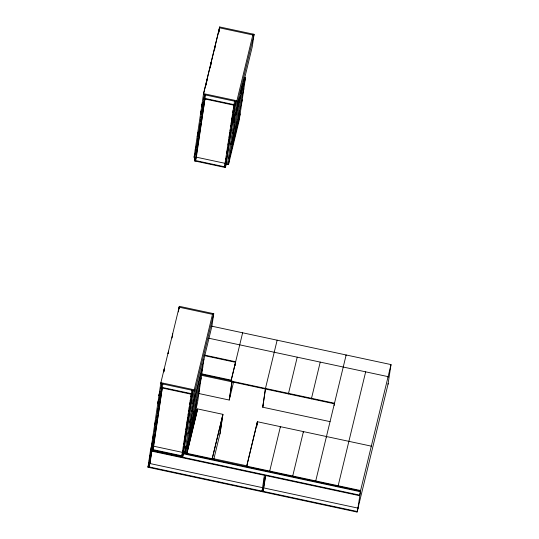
<?xml version="1.0" encoding="UTF-8"?>
<svg xmlns="http://www.w3.org/2000/svg" width="539" height="539" viewBox="0 0 539 539"><rect width="100%" height="100%" fill="white"/><g stroke="black" fill="none" stroke-linecap="round" stroke-linejoin="round"><path stroke-width="0.81" d="M388.242 383.35L357.047 512.05L147.989 467.252L150.489 450.308L359.547 495.105L359.466 495.671L150.408 450.873L151.311 446.925M149.081 462.017L148.717 464.503L148.926 463.634M149.256 460.811L149.626 458.318M149.815 457.059L150.118 454.983M150.368 453.319L150.671 451.264M150.859 449.991L160.878 382.67L194.235 389.818M195.704 157.624L194.074 157.273L203.553 93.638L236.911 100.786M151.446 451.096L149.108 466.909L151.769 451.042M182.788 456.58L192.874 390.438L182.788 456.58L151.735 449.924L161.821 383.781L161.087 388.74M225.464 167.555L235.55 101.413L225.464 167.555L194.411 160.898L204.497 94.756L204.247 96.407M149.957 463.857L151.668 452.275M152.55 446.548L152.793 444.897M153.164 442.418L153.406 440.767M153.649 439.117L153.891 437.466M154.134 435.808L154.383 434.158M154.747 431.685L154.989 430.028M155.232 428.377L155.481 426.726M155.845 424.247L156.088 422.596M156.33 420.946L156.573 419.295M156.822 417.644L157.065 415.993M157.428 413.514L157.671 411.863M157.92 410.213L158.163 408.555M158.405 406.905L158.769 404.432M159.012 402.774L159.261 401.124M159.504 399.473L159.867 396.994M160.11 395.343L160.352 393.692M195.711 154.215L195.96 152.564M196.203 150.913L196.445 149.263M196.688 147.612L197.058 145.132M197.301 143.482L197.543 141.831M197.786 140.174L198.029 138.523M198.399 136.05L198.642 134.393M198.884 132.742L199.127 131.092M199.369 129.441L199.74 126.961M199.982 125.311L200.225 123.66M200.589 121.181L200.838 119.53M201.081 117.879L201.323 116.229M201.566 114.578L201.808 112.92M202.179 110.448L202.421 108.797M202.664 107.14L202.907 105.489M203.277 103.016L203.52 101.359M203.762 99.708L204.005 98.058M163.782 371.829L164.146 369.383M206.1 85.25L206.821 80.358M163.876 371.782L164.355 368.514M206.43 83.565L207.03 79.489M152.773 450.146L162.852 384.004M195.441 161.121L205.527 94.979M153.588 446.77L162.246 388.134M196.263 157.738L204.921 99.109M168.094 353.692L168.336 352.061M210.291 67.927L211.012 63.029M168.188 353.638L168.545 351.192M210.742 65.428L211.221 62.16M172.049 338L172.736 333.87M214.603 49.79L215.29 45.653M218.895 31.74L219.474 27.819L252.831 34.968M218.874 32.441L219.11 30.871M219.339 29.301L219.69 26.95L254.078 34.321L252.225 46.873L235.88 114.43L234.849 114.207M178.443 311.906L178.672 310.336M178.908 308.766L179.137 307.196L212.494 314.345M178.887 309.467L179.346 306.327L213.74 313.698L211.888 326.25L193.205 403.462L192.174 403.239M181.758 456.358L191.837 390.216M224.433 167.333L234.512 101.191M182.694 452.154L182.937 450.503M183.307 448.024L183.55 446.373M183.792 444.722L184.035 443.071M184.277 441.421L184.648 438.941M184.89 437.291L185.133 435.64M185.376 433.989L185.746 431.51M185.989 429.859L186.231 428.202M186.474 426.551L186.716 424.9M186.966 423.25L187.329 420.77M187.572 419.12L187.815 417.469M188.185 414.99L188.428 413.339M188.67 411.688L188.913 410.038M189.155 408.387L189.405 406.736M189.768 404.257L190.011 402.606M190.254 400.955L190.496 399.298M190.867 396.825L191.109 395.175M225.248 163.95L225.612 161.478M225.854 159.82L226.104 158.17M226.831 153.217L227.195 150.738M227.445 149.087L227.687 147.437M228.051 144.957L228.293 143.307M228.543 141.656L228.785 140.005M229.149 137.526L229.392 135.875M229.634 134.224L229.883 132.567M230.126 130.916L230.369 129.266M230.732 126.786L230.982 125.136M231.224 123.485L231.467 121.834M231.709 120.184L232.073 117.704M232.322 116.053L232.565 114.403M232.808 112.752L233.171 110.273M233.414 108.622L233.663 106.971M227.431 164.422L236.702 101.655L253.047 34.098M184.971 452.578L185.82 446.797M233.859 121.437L234.957 113.998M185.685 447.175L186.723 447.397L195.057 390.91L213.74 313.698M225.807 164.072L228.469 164.644L234.721 122.279L245.461 77.879L244.43 77.656M235.88 114.43L237.733 101.878L254.078 34.321M189.405 436.294L191.493 422.172M232.08 147.268L234.162 133.146M192.093 425.197L194.175 411.075M234.768 136.165L236.85 122.043M194.774 414.1L196.863 399.978M237.45 125.068L239.538 110.946M195.711 414.282L196.324 410.145L186.002 452.8M203.951 359.062L197.463 402.997L186.723 447.397M245.461 77.879L239.208 120.244L228.469 164.644M197.51 409.485L197.597 408.919L222.903 414.343L220.128 433.107L213.882 458.932M222.903 414.343L212.076 459.302L222.816 414.909M219.919 433.976L222.607 415.778M242.631 332.792L230.874 381.612L235.624 361.972M198.776 393.51L229.223 400.032L231.905 381.834M229.432 399.163L232.12 380.965M235.051 365.617L235.624 361.743L204.47 355.066M371.196 446.703L371.283 446.137L257.406 421.734L246.586 466.7L257.325 422.3M256.625 426.477L257.116 423.169M256.712 426.437L257.406 421.734M330.063 421.639L262.695 407.208L265.464 388.437L277.14 340.183M262.904 406.339L265.464 388.963M264.4 475.297L262.062 491.117L262.715 488.408M263.49 483.571L263.861 481.078M264.11 479.414L264.353 477.749M265.431 475.519L263.099 491.339L265.761 475.472M269.588 471.625L280.415 426.666L280.327 427.232M288.385 393.935L297.225 357.175M292.596 476.557L303.417 431.598L303.336 432.163M311.387 398.867L320.227 362.107M315.598 481.489L346.153 354.972L346.065 355.538M326.338 437.089L326.418 436.523M334.146 405.449L334.476 403.226L230.955 381.046M338.027 486.293L365.664 371.843M357.047 512.05L357.943 508.109L264.117 488.004M357.768 509.301L360.665 490.227M388.006 377.212L388.093 376.646L208.553 338.175M388.026 384.219L391.011 364.586L211.47 326.115M219.69 26.95L203.344 94.507L237.733 101.878M203.472 94.204L219.393 28.385M201.701 106.19L202.489 102.942M201.62 106.756L202.394 103.535M200.623 113.473L201.404 110.252M200.461 114.605L201.323 110.818M197.382 135.444L198.163 132.223M197.213 136.569L197.995 133.349M195.212 150.125L195.994 146.911M194.074 157.273L194.869 153.992M194.411 160.898L195.226 157.516M179.346 306.327L160.669 383.539L195.057 390.91M159.025 395.222L159.894 391.408M158.944 395.788L159.719 392.567M157.947 402.498L158.729 399.284M157.786 403.63L158.648 399.844M154.626 425.035L155.596 421.006M154.538 425.601L154.929 423.991M152.625 438.591L153.399 435.371M151.398 446.299L152.281 442.452M151.735 449.924L152.227 447.896M147.989 467.252L148.892 463.311M236.042 112.334L233.69 122.057L234.721 122.279M236.419 110.751L239.74 97.033M240.603 93.254L242.941 83.599M243.439 81.746L244.039 79.273M234.202 120.143L234.593 118.533M225.006 164.739L224.514 166.767L195.529 160.555L196.344 157.179L225.329 163.384M243.844 88.868L233.104 133.261L232.066 133.039M242.22 99.85L231.48 144.243L230.443 144.021M240.138 113.972L229.392 158.365L228.361 158.143M212.703 313.476L194.027 390.687L184.756 453.447L186.332 446.946M202.792 366.911L192.046 411.304L191.015 411.082M182.492 453.09L181.838 455.792L152.854 449.58L153.669 446.204L182.654 452.416M201.168 377.893L190.429 422.286L189.391 422.064M199.545 388.875L188.805 433.275L187.767 433.053M186.218 447.188L185.052 452.012L183.422 451.669M197.597 408.919L186.77 453.878L186.858 453.312L212.157 458.736M229.223 400.032L233.576 382.03M262.695 407.208L263.295 404.708M391.011 364.586L360.456 491.096L182.681 453.003M359.466 495.671L360.362 491.723L182.586 453.629M203.675 98.132L234.734 104.788M204.625 98.92L233.616 105.132M204.382 355.632L235.543 362.309M200.993 373.682L231.218 380.157M201.674 374.437L231.292 380.79M201.465 375.306L334.396 403.792M160.999 387.164L192.059 393.814M161.956 387.945L190.941 394.157M195.758 409.108L197.402 409.458M195.549 409.977L197.362 410.368L187.04 453.023L184.533 452.484M211.692 458.305L247.084 465.891M246.667 466.134L360.537 490.53M149.714 463.486L262.473 487.647M148.07 466.686L357.128 511.484"/></g></svg>
